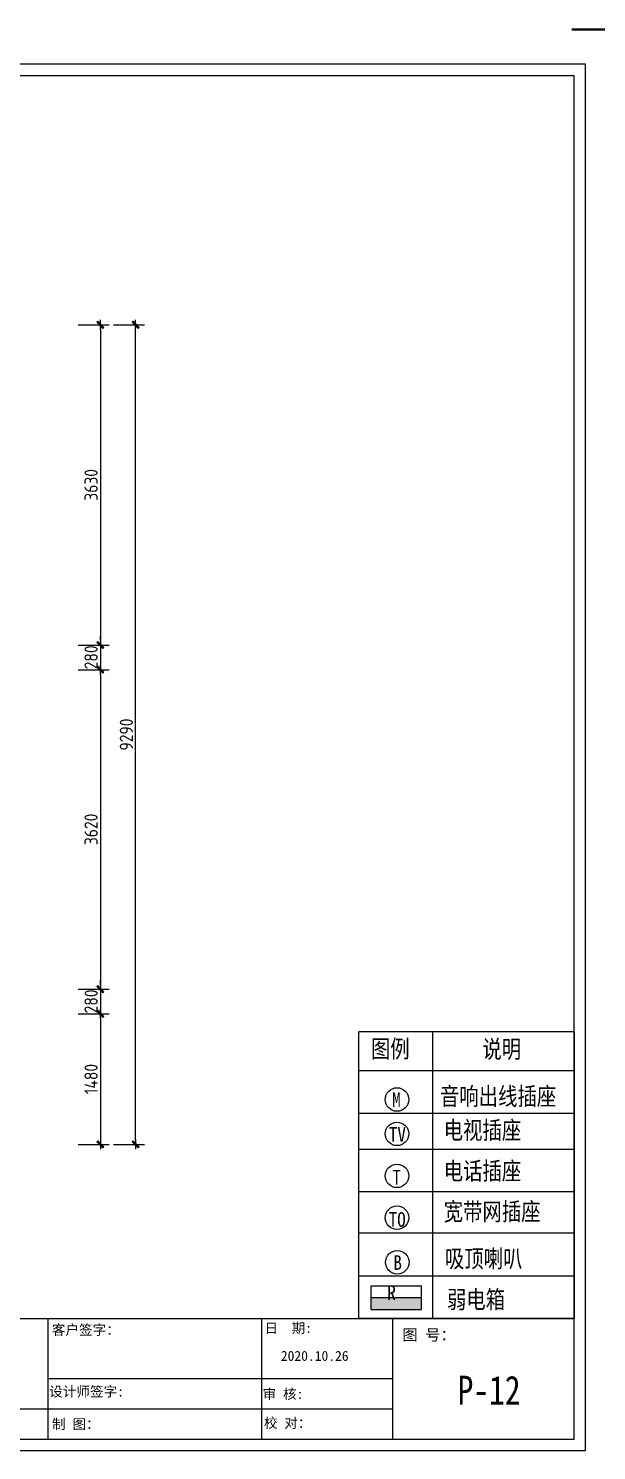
# Model space of a CAD drawing. Header units: millimetres. Extents: x -58733 to 427521, y -235734 to 553534.
# Drawn here: x 358243 to 364684, y -205312 to -189192 of the extents above; entities that cross this region are included whole.
import ezdxf

# ---------------------------------------------------------------- set-up
doc = ezdxf.new("R2010")
doc.units = ezdxf.units.MM
doc.layers.add('图框', color=251, linetype='Continuous')
doc.layers.add('目录文字', color=8, linetype='Continuous')
doc.layers.add('墙体', color=7, linetype='Continuous', lineweight=30)
doc.layers.add('家具外线', color=1, linetype='Continuous', lineweight=20)
doc.styles.add('-仿宋_GB2312', font='simsun.ttc', dxfattribs={"width": 0.8})
doc.styles.add('CCD_DIM', font='ARCHS.SHX')
doc.styles.add('HZ50', font='', dxfattribs={"width": 0.9, "height": 125})
doc.styles.add('宋体', font='simsun.ttc', dxfattribs={"height": 120})
doc.styles.get('HZ50').set_extended_font_data('SimSun')
doc.dimstyles.new('海龍1：50', dxfattribs={"dimscale": 50, "dimtxt": 3, "dimasz": 1, "dimexe": 2, "dimexo": 2, "dimgap": 0.6, "dimtad": 1, "dimdec": 0, "dimrnd": 5, "dimdsep": 46, "dimtxsty": 'CCD_DIM', "dimblk": 'WS-cj', "dimcen": 1, "dimclrd": 242, "dimclre": 242, "dimclrt": 2, "dimadec": 0, "dimazin": 2, "dimtfac": 1, "dimtdec": 0, "dimtix": 1, "dimtmove": 2, "dimatfit": 3, "dimldrblk": 'CCD_Leader_Arrow', "dimfxl": 5, "dimfxlon": 1, "dimtolj": 1, "dimarcsym": 0})

# ---------------------------------------------------------------- blocks, each defined once
blk = doc.blocks.new('图框1比60')
at = {"layer": '图框', "color": 121}
for p, q in [((186038, 61389), (161670, 61389)), ((186038, 44157), (186038, 61389)), ((161670, 44157), (186038, 44157))]:
    blk.add_line(p, q, dxfattribs=at)
at = {"layer": '图框', "color": 8}
for p, q in [((161809, 61249), (185898, 61249)), ((185898, 44297), (185898, 61249)), ((185898, 45797), (185898, 61249)), ((161809, 45797), (185898, 45797)), ((161809, 45797), (185898, 45797)), ((179360, 44297), (179360, 45797)), ((182010, 45797), (182010, 44297)), ((183644, 44297), (183644, 45797)), ((182010, 45047), (179360, 45047)), ((183644, 45047), (182010, 45047)), ((179360, 44672), (176692, 44672)), ((182010, 44672), (179360, 44672)), ((183644, 44672), (182010, 44672)), ((161809, 44297), (185898, 44297))]:
    blk.add_line(p, q, dxfattribs=at)
at = {"layer": '图框', "color": 121, "const_width": 28.3}
blk.add_lwpolyline([(185866, 61818), (186467, 61818), (186467, 61217)], dxfattribs=at)
at = {"layer": '目录文字', "color": 8, "style": '宋体', "width": 0.999898}
for s, height, p in [('客户签字：', 123.8, (179405, 45596)), ('日  期:', 123.8, (182048, 45618)), ('图 号：', 139.1, (183761, 45526)), ('2020.10.26', 123.8, (182251, 45272)), ('设计师签字:', 123.8, (179372, 44829)), ('审 核:', 123.8, (182025, 44798)), ('制 图：', 123.8, (179407, 44425)), ('校 对：', 123.8, (182041, 44438))]:
    blk.add_text(s, height=height, dxfattribs=at).set_placement(p)
blk = doc.blocks.new('WS-cj')
blk.add_hatch(color=1).paths.add_polyline_path([(0.59, 0.82), (-0.82, -0.59), (-0.59, -0.82), (0.82, 0.59)])
at = {"color": 1, "linetype": 'ByBlock', "lineweight": 0}
for p, q in [((-1.1, 0), (0, 0)), ((0, 0), (1.1, 0))]:
    blk.add_line(p, q, dxfattribs=at)
at = {"color": 1}
blk.add_lwpolyline([(0.59, 0.82), (-0.82, -0.59), (-0.59, -0.82), (0.82, 0.59)], close=True, dxfattribs=at)
blk = doc.blocks.new('*D1337')
at = {"color": 242, "lineweight": -2}
for p, q in [((174759, -192551), (175109, -192551)), ((175009, -192601), (175009, -196131)), ((174759, -196181), (175109, -196181))]:
    blk.add_line(p, q, dxfattribs=at)
at = {"layer": 'Defpoints', "color": 0}
for p in [(174609, -192551), (174609, -196181), (175009, -196181)]:
    blk.add_point(p, dxfattribs=at)
at = {"color": 242, "linetype": 'ByBlock', "lineweight": -2, "xscale": 50, "yscale": 50, "zscale": 50}
for p, rotation in [((175009, -192551), 90), ((175009, -196181), 270)]:
    blk.add_blockref('WS-cj', p, dxfattribs=dict(at, rotation=rotation))
at = {"color": 2, "insert": (174904, -194366), "char_height": 150, "attachment_point": 5, "rotation": 90, "style": 'CCD_DIM'}
blk.add_mtext('\\A1;3630', dxfattribs=at)
blk = doc.blocks.new('CCD_Leader_Arrow')
at = {"color": 1, "linetype": 'ByBlock'}
blk.add_line((0, 0), (-1, 0), dxfattribs=at)
for points in [[(-0.86, 0.67), (-0.6, 0.85), (-0.24, 0), (0, 0)], [(-0.86, -0.67), (-0.6, -0.85), (-0.24, 0), (0, 0)]]:
    blk.add_solid(points, dxfattribs=at)
blk = doc.blocks.new('*D1338')
at = {"color": 242, "lineweight": -2}
for p, q in [((175009, -196131), (175009, -196081)), ((174759, -196181), (175109, -196181)), ((175009, -196181), (175009, -196461)), ((174759, -196461), (175109, -196461)), ((175009, -196511), (175009, -196561))]:
    blk.add_line(p, q, dxfattribs=at)
at = {"layer": 'Defpoints', "color": 0}
for p in [(174609, -196181), (174609, -196461), (175009, -196461)]:
    blk.add_point(p, dxfattribs=at)
at = {"color": 242, "linetype": 'ByBlock', "lineweight": -2, "xscale": 50, "yscale": 50, "zscale": 50}
for p, rotation in [((175009, -196181), 270), ((175009, -196461), 90)]:
    blk.add_blockref('WS-cj', p, dxfattribs=dict(at, rotation=rotation))
at = {"color": 2, "insert": (174904, -196321), "char_height": 150, "attachment_point": 5, "rotation": 90, "style": 'CCD_DIM'}
blk.add_mtext('\\A1;280', dxfattribs=at)
blk = doc.blocks.new('*D1339')
at = {"color": 242, "lineweight": -2}
for p, q in [((174759, -196461), (175109, -196461)), ((175009, -196511), (175009, -200031)), ((174759, -200081), (175109, -200081))]:
    blk.add_line(p, q, dxfattribs=at)
at = {"layer": 'Defpoints', "color": 0}
for p in [(174609, -196461), (174609, -200081), (175009, -200081)]:
    blk.add_point(p, dxfattribs=at)
at = {"color": 242, "linetype": 'ByBlock', "lineweight": -2, "xscale": 50, "yscale": 50, "zscale": 50}
for p, rotation in [((175009, -196461), 90), ((175009, -200081), 270)]:
    blk.add_blockref('WS-cj', p, dxfattribs=dict(at, rotation=rotation))
at = {"color": 2, "insert": (174904, -198271), "char_height": 150, "attachment_point": 5, "rotation": 90, "style": 'CCD_DIM'}
blk.add_mtext('\\A1;3620', dxfattribs=at)
blk = doc.blocks.new('*D1340')
at = {"color": 242, "lineweight": -2}
for p, q in [((175009, -200031), (175009, -199981)), ((174759, -200081), (175109, -200081)), ((175009, -200081), (175009, -200361)), ((174759, -200361), (175109, -200361)), ((175009, -200411), (175009, -200461))]:
    blk.add_line(p, q, dxfattribs=at)
at = {"layer": 'Defpoints', "color": 0}
for p in [(174609, -200081), (174609, -200361), (175009, -200361)]:
    blk.add_point(p, dxfattribs=at)
at = {"color": 242, "linetype": 'ByBlock', "lineweight": -2, "xscale": 50, "yscale": 50, "zscale": 50}
for p, rotation in [((175009, -200081), 270), ((175009, -200361), 90)]:
    blk.add_blockref('WS-cj', p, dxfattribs=dict(at, rotation=rotation))
at = {"color": 2, "insert": (174904, -200221), "char_height": 150, "attachment_point": 5, "rotation": 90, "style": 'CCD_DIM'}
blk.add_mtext('\\A1;280', dxfattribs=at)
blk = doc.blocks.new('*D1341')
at = {"color": 242, "lineweight": -2}
for p, q in [((174759, -200361), (175109, -200361)), ((175009, -200411), (175009, -201791)), ((174759, -201841), (175109, -201841))]:
    blk.add_line(p, q, dxfattribs=at)
at = {"layer": 'Defpoints', "color": 0}
for p in [(174609, -200361), (174609, -201841), (175009, -201841)]:
    blk.add_point(p, dxfattribs=at)
at = {"color": 242, "linetype": 'ByBlock', "lineweight": -2, "xscale": 50, "yscale": 50, "zscale": 50}
for p, rotation in [((175009, -200361), 90), ((175009, -201841), 270)]:
    blk.add_blockref('WS-cj', p, dxfattribs=dict(at, rotation=rotation))
at = {"color": 2, "insert": (174904, -201101), "char_height": 150, "attachment_point": 5, "rotation": 90, "style": 'CCD_DIM'}
blk.add_mtext('\\A1;1480', dxfattribs=at)
blk = doc.blocks.new('*D1342')
at = {"color": 242, "lineweight": -2}
for p, q in [((175159, -192551), (175509, -192551)), ((175409, -201791), (175409, -192601)), ((175159, -201841), (175509, -201841))]:
    blk.add_line(p, q, dxfattribs=at)
at = {"layer": 'Defpoints', "color": 0}
for p in [(174609, -192551), (175409, -192551), (174609, -201841)]:
    blk.add_point(p, dxfattribs=at)
at = {"color": 242, "linetype": 'ByBlock', "lineweight": -2, "xscale": 50, "yscale": 50, "zscale": 50}
for p, rotation in [((175409, -192551), 90), ((175409, -201841), 270)]:
    blk.add_blockref('WS-cj', p, dxfattribs=dict(at, rotation=rotation))
at = {"color": 2, "insert": (175304, -197196), "char_height": 150, "attachment_point": 5, "rotation": 90, "style": 'CCD_DIM'}
blk.add_mtext('\\A1;9290', dxfattribs=at)
blk = doc.blocks.new('家具布置图')
for base, p1, p2, picture, middle in [((175008.7, -196180.6), (174608.7, -192550.6), (174608.7, -196180.6), '*D1337', (174903.7, -194365.6)), ((175408.7, -192550.6), (174608.7, -201840.6), (174608.7, -192550.6), '*D1342', (175303.7, -197195.6)), ((175008.7, -196460.6), (174608.7, -196180.6), (174608.7, -196460.6), '*D1338', (174903.7, -196320.6)), ((175008.7, -200080.6), (174608.7, -196460.6), (174608.7, -200080.6), '*D1339', (174903.7, -198270.6)), ((175008.7, -200360.6), (174608.7, -200080.6), (174608.7, -200360.6), '*D1340', (174903.7, -200220.6)), ((175008.7, -201840.6), (174608.7, -200360.6), (174608.7, -201840.6), '*D1341', (174903.7, -201100.6))]:
    dim = blk.add_linear_dim(base=base, p1=p1, p2=p2, angle=90, dimstyle='海龍1：50')
    dim.commit()
    dim.dimension.update_dxf_attribs({"geometry": picture, "text_midpoint": middle})

msp = doc.modelspace()

# ---------------------------------------------------------------- hatches: boundary and pattern name
at = {"layer": '家具外线'}
msp.add_hatch(color=2, dxfattribs=at).paths.add_polyline_path([(362699.1, -203711.3), (362699.1, -203578.3), (362129.3, -203578.3), (362129.3, -203711.3)])

# ---------------------------------------------------------------- linework, layer by layer
at = {"layer": '图框', "color": 135}
for p, q in [((361990, -203815.9), (361990, -200565.8)), ((364431, -200565.8), (361990, -200565.8)), ((362826.9, -203815.9), (362826.9, -200565.8)), ((364431, -200565.8), (364431, -203815.9)), ((364431, -201008.8), (361990, -201008.8)), ((364431, -201490.4), (361990, -201490.4)), ((364431, -201899.7), (361990, -201899.7)), ((364431, -202377.4), (361990, -202377.4)), ((364431, -202846.7), (361990, -202846.7)), ((364431, -203335.3), (361990, -203335.3)), ((364431, -203815.9), (361990, -203815.9)), ((364431, -203815.9), (361990, -203815.9))]:
    msp.add_line(p, q, dxfattribs=at)
at = {"layer": '家具外线', "color": 2}
for p, q in [((362129.3, -203445.3), (362699.1, -203445.3)), ((362129.3, -203711.3), (362129.3, -203445.3)), ((362129.3, -203578.3), (362699.1, -203578.3)), ((362699.1, -203711.3), (362699.1, -203445.3)), ((362129.3, -203711.3), (362699.1, -203711.3))]:
    msp.add_line(p, q, dxfattribs=at)
for centre in [(362421.4, -201332.7), (362421.4, -201722.2), (362421.4, -202198.2), (362421.4, -202672.3), (362424.9, -203177.5)]:
    msp.add_circle(centre, 133.3, dxfattribs=at)

# ---------------------------------------------------------------- block references
at = {"color": 4}
msp.add_blockref('家具布置图', (184049.7, 0), dxfattribs=at)
at = {"layer": '墙体', "color": 0, "xscale": 0.9120113186390109, "yscale": 0.9120113186390109, "zscale": 0.9120113186390109}
msp.add_blockref('图框1比60', (194889.8, -245583.6), dxfattribs=at)

# ---------------------------------------------------------------- texts
at = {"layer": '家具外线', "color": 2, "style": 'HZ50', "width": 0.85}
msp.add_text('M', height=166.7, dxfattribs=at).set_placement((362367.5, -201419.4))
at = {"layer": '家具外线', "color": 2, "width": 183.912, "attachment_point": 3, "style": 'HZ50'}
for s, insert, char_height in [('{\\fSimSun|b0|i0|c134|p54;\\W0.85;TV}', (362522.3, -201645.4), 166.678), ('{\\fSimSun|b0|i0|c134|p54;\\W0.85;T}', (362465.8, -202130.1), 166.678), ('{\\fSimSun|b0|i0|c134|p54;\\W0.85;TO}', (362520.3, -202608.8), 166.678), ('{\\fSimSun|b0|i0|c134|p54;\\W0.85;B}', (362477.1, -203097.6), 166.678), ('R', (362409.4, -203438), 166.7)]:
    msp.add_mtext(s, dxfattribs=dict(at, insert=insert, char_height=char_height))
at = {"layer": '目录文字', "style": '-仿宋_GB2312', "width": 0.8}
for s, p in [('音响出线插座', (362908.5, -201396.6)), ('吸顶喇叭', (362964.9, -203236.8))]:
    msp.add_text(s, height=201.27, dxfattribs=at).set_placement(p)
at = {"layer": '目录文字', "style": '-仿宋_GB2312'}
for s, insert, char_height, attachment_point in [('图例', (362125.9, -200769.9), 201.27, 4), ('说明', (363389, -200772.8), 201.27, 4), ('{\\C8;电视插座}', (362950.8, -201691.6), 201.27, 4), ('{\\C8;电话插座}', (362950.8, -202153.6), 201.27, 4), ('{\\C8;宽带网插座}', (362950.8, -202615.6), 201.269, 4), ('{\\C8;弱电箱}', (362988, -203610.7), 201.27, 4), ('{\\fNSimSun|b0|i0|c134|p49;P-12}', (363108.7, -204463.5), 327.869, 1)]:
    msp.add_mtext(s, dxfattribs=dict(at, insert=insert, char_height=char_height, attachment_point=attachment_point))

doc.saveas('drawing.dxf')
